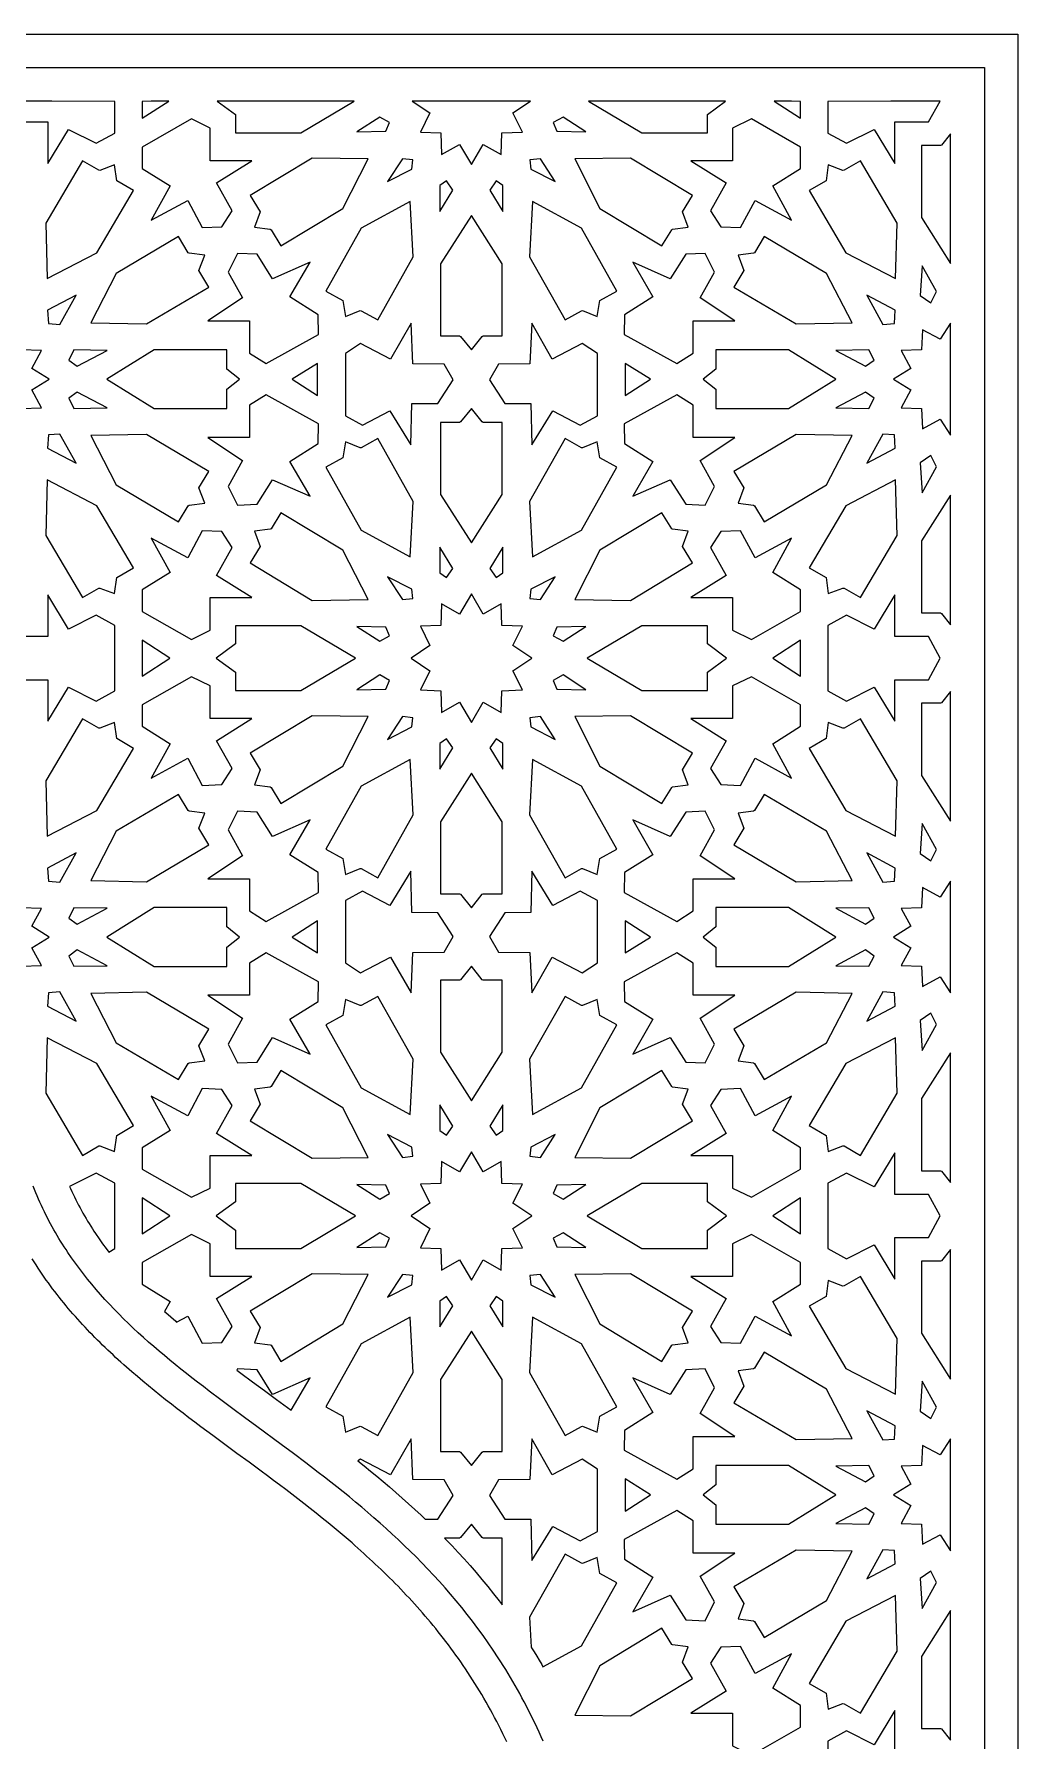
# Model space of a CAD drawing. Extents: x -1513 to 1512, y -590 to 595.
# Drawn here: x -1034 to -593, y -169 to 595 of the extents above; entities that cross this region are included whole.
import ezdxf

# ---------------------------------------------------------------- set-up
doc = ezdxf.new("R2010")
doc.units = 0
doc.layers.add('LAYER_1', color=18, linetype='CONTINUOUS')
doc.layers.add('LAYER_3', color=150, linetype='CONTINUOUS')

msp = doc.modelspace()

# ---------------------------------------------------------------- linework, layer by layer
at = {"layer": 'LAYER_1'}
for points in [[(-1512.89, -584.76), (-1512.89, 595.24), (-1058.7, 595.24), (-1052.89, 595.24), (-1047.08, 595.24), (-592.89, 595.24), (-592.89, -584.76)], [(-1039.69, 177.63), (-1030.56, 177.94), (-1034.85, 185.94), (-1027.11, 190.74), (-1034.85, 195.53), (-1030.56, 203.53), (-1039.69, 203.85)], [(-821.99, -169.88), (-822.87, -168.02), (-823.76, -166.18), (-824.66, -164.35), (-825.58, -162.54), (-826.5, -160.74), (-827.43, -158.96), (-828.37, -157.2), (-829.33, -155.45), (-830.29, -153.72), (-831.27, -152), (-832.25, -150.29), (-833.24, -148.61), (-834.25, -146.93), (-835.26, -145.27), (-836.28, -143.63), (-837.32, -142), (-838.36, -140.38), (-839.41, -138.77), (-840.47, -137.19), (-841.54, -135.61), (-842.61, -134.05), (-843.7, -132.5), (-844.79, -130.96), (-845.9, -129.44), (-847.01, -127.93), (-848.13, -126.43), (-849.25, -124.94), (-850.39, -123.47), (-851.53, -122.01), (-852.68, -120.56), (-853.84, -119.12), (-855, -117.7), (-856.17, -116.29), (-857.35, -114.88), (-858.54, -113.49), (-859.73, -112.11), (-860.93, -110.74), (-862.13, -109.38), (-863.35, -108.03), (-864.56, -106.7), (-865.79, -105.37), (-867.02, -104.05), (-868.26, -102.75), (-869.5, -101.45), (-870.75, -100.16), (-872, -98.88), (-873.26, -97.61), (-874.52, -96.35), (-875.79, -95.1), (-877.07, -93.86), (-878.34, -92.63), (-879.63, -91.4), (-880.92, -90.19), (-882.21, -88.98), (-883.51, -87.78), (-884.81, -86.59), (-886.11, -85.4), (-887.42, -84.22), (-888.74, -83.05), (-890.05, -81.89), (-891.37, -80.74), (-894.03, -78.45), (-896.69, -76.19), (-899.37, -73.95), (-902.05, -71.74), (-904.75, -69.55), (-907.46, -67.38), (-910.17, -65.23), (-912.89, -63.1), (-915.61, -60.99), (-918.34, -58.9), (-921.08, -56.82), (-923.81, -54.76), (-926.55, -52.7), (-929.29, -50.66), (-932.03, -48.64), (-937.5, -44.6), (-942.95, -40.6), (-948.39, -36.61), (-953.79, -32.62), (-956.48, -30.63), (-959.15, -28.64), (-961.82, -26.64), (-964.47, -24.64), (-967.11, -22.63), (-969.73, -20.61), (-972.34, -18.59), (-974.93, -16.56), (-977.5, -14.51), (-980.05, -12.46), (-982.59, -10.39), (-985.1, -8.3), (-987.59, -6.2), (-990.06, -4.08), (-991.28, -3.02), (-992.5, -1.95), (-993.71, -0.87), (-994.92, 0.21), (-996.12, 1.29), (-997.31, 2.38), (-998.49, 3.48), (-999.67, 4.58), (-1000.84, 5.69), (-1002.01, 6.8), (-1003.17, 7.92), (-1004.32, 9.05), (-1005.46, 10.18), (-1006.59, 11.32), (-1007.72, 12.47), (-1008.84, 13.62), (-1009.95, 14.78), (-1011.05, 15.95), (-1012.15, 17.13), (-1013.23, 18.31), (-1014.31, 19.5), (-1015.38, 20.7), (-1016.44, 21.9), (-1017.49, 23.12), (-1018.53, 24.34), (-1019.56, 25.57), (-1020.59, 26.81), (-1021.6, 28.06), (-1022.6, 29.32), (-1023.6, 30.59), (-1024.58, 31.86), (-1025.56, 33.15), (-1026.52, 34.45), (-1027.47, 35.75), (-1028.42, 37.07), (-1029.35, 38.39), (-1030.27, 39.73), (-1031.18, 41.07), (-1032.09, 42.43), (-1032.97, 43.8), (-1033.85, 45.17), (-1034.72, 46.56)]]:
    msp.add_lwpolyline(points, dxfattribs=at)
for points in [[(-1042.75, 555.93), (-1027.75, 555.93), (-1027.75, 537.27), (-1018.47, 552.58), (-1006.03, 546.37), (-997.62, 550.93), (-997.62, 565.08), (-1025.92, 565.24), (-1047.96, 565.24)], [(-985.37, 565.08), (-985.37, 557.53), (-973.52, 565.24), (-981.33, 565.24)], [(-943.65, 559.25), (-943.65, 551.07), (-914.31, 551.07), (-890.35, 565.24), (-951.8, 565.24)], [(-856.41, 559.95), (-860.71, 551.34), (-851.56, 551), (-851.24, 541.28), (-843.17, 545.85), (-837.86, 536.81), (-832.56, 545.85), (-824.49, 541.28), (-824.17, 551), (-815.01, 551.34), (-819.31, 559.95), (-811.37, 565.24), (-864.36, 565.24)], [(-761.42, 551.07), (-732.07, 551.07), (-732.07, 559.25), (-723.93, 565.24), (-785.37, 565.24)], [(-690.36, 557.53), (-690.36, 565.08), (-694.4, 565.24), (-702.21, 565.24)], [(-678.1, 565.08), (-678.1, 550.93), (-669.7, 546.37), (-657.26, 552.58), (-647.98, 537.27), (-647.98, 555.93), (-632.97, 555.93), (-627.76, 565.24), (-649.8, 565.24)], [(-985.36, 544.66), (-985.36, 535.08), (-972.93, 527.26), (-981.43, 511.88), (-965.01, 520.7), (-958.49, 508.55), (-949.76, 508.94), (-945.12, 516.12), (-952.05, 528.6), (-936.24, 538.5), (-954.88, 538.5), (-954.88, 553.13), (-963.36, 557.25)], [(-889.15, 551.46), (-876.15, 551.76), (-874.54, 555.58), (-878.95, 558.06)], [(-801.19, 555.58), (-799.57, 551.76), (-786.58, 551.46), (-796.78, 558.06)], [(-720.85, 553.13), (-720.85, 538.5), (-739.48, 538.5), (-723.68, 528.6), (-730.61, 516.12), (-725.97, 508.94), (-717.23, 508.55), (-710.72, 520.7), (-694.3, 511.88), (-702.79, 527.26), (-690.37, 535.08), (-690.37, 544.66), (-712.37, 557.25)], [(-627.19, 545.55), (-627.63, 545.33), (-636.1, 545.33), (-636.1, 513.06), (-623.15, 492.53), (-623.15, 550.62)], [(-1028.68, 510.62), (-1027.94, 485.8), (-1005.74, 497.3), (-989.3, 525.15), (-996.84, 529.53), (-997.86, 536.72), (-1004.43, 534.18), (-1004.91, 534.22), (-1012.23, 538.47)], [(-937.05, 522.97), (-932.52, 515.56), (-935.06, 508.76), (-928.07, 507.9), (-927.67, 507.63), (-923.27, 500.45), (-895.44, 517.19), (-884.19, 539.37), (-909.23, 539.71)], [(-875.48, 529.16), (-864.52, 534.77), (-864.1, 538.88), (-868.8, 539.36)], [(-811.63, 538.88), (-811.21, 534.77), (-800.24, 529.16), (-806.93, 539.36)], [(-791.54, 539.37), (-780.29, 517.19), (-752.46, 500.45), (-748.06, 507.63), (-747.65, 507.9), (-740.66, 508.76), (-743.21, 515.56), (-738.68, 522.97), (-766.5, 539.71)], [(-670.82, 534.22), (-671.3, 534.18), (-677.87, 536.72), (-678.89, 529.53), (-686.43, 525.15), (-669.98, 497.3), (-647.78, 485.8), (-647.05, 510.62), (-663.5, 538.47)], [(-851.97, 527.4), (-851.94, 515.85), (-846.14, 525.38), (-848.94, 529.46)], [(-829.58, 525.38), (-823.78, 515.85), (-823.75, 527.4), (-826.78, 529.46)], [(-887.2, 508.24), (-903.05, 480.06), (-895.42, 475.84), (-894.25, 468.67), (-887.73, 471.35), (-887.25, 471.32), (-879.85, 467.22), (-863.99, 495.41), (-865.25, 520.21)], [(-811.74, 495.41), (-795.88, 467.22), (-788.48, 471.32), (-788, 471.35), (-781.48, 468.67), (-780.31, 475.84), (-772.68, 480.06), (-788.53, 508.24), (-810.48, 520.21)], [(-851.64, 492.27), (-851.64, 460), (-843.16, 460), (-842.73, 459.79), (-837.86, 453.76), (-833, 459.79), (-832.57, 460), (-824.09, 460), (-824.09, 492.27), (-837.86, 514.01)], [(-997.09, 488), (-1008.5, 465.9), (-983.46, 465.38), (-955.52, 481.92), (-960, 489.37), (-957.41, 496.15), (-964.39, 497.06), (-964.8, 497.33), (-969.14, 504.55)], [(-946.87, 488.64), (-940.43, 477.06), (-956.03, 466.74), (-937.32, 466.74), (-937.32, 452.34), (-929.92, 447.66), (-906.36, 460.65), (-906.52, 469.47), (-919.19, 477.52), (-910.18, 493.11), (-926.95, 485.66), (-933.93, 496.65), (-942.69, 497.03)], [(-741.79, 496.65), (-748.78, 485.66), (-765.55, 493.11), (-756.54, 477.52), (-769.21, 469.47), (-769.37, 460.65), (-745.8, 447.66), (-738.41, 452.34), (-738.41, 466.74), (-719.7, 466.74), (-735.3, 477.06), (-728.85, 488.64), (-733.04, 497.03)], [(-710.93, 497.33), (-711.34, 497.06), (-718.32, 496.15), (-715.72, 489.37), (-720.2, 481.92), (-692.27, 465.38), (-667.23, 465.9), (-678.64, 488), (-706.58, 504.55)], [(-636.68, 478.08), (-631.94, 474.82), (-629.36, 479.9), (-635.74, 491.49)], [(-1027.89, 471.55), (-1027.47, 465.6), (-1022.26, 465.22), (-1015.08, 478.33)], [(-653.47, 465.22), (-648.26, 465.6), (-647.84, 471.55), (-660.65, 478.33)], [(-1057.75, 458.55), (-1065.82, 462.81), (-1066.13, 453.75), (-1075.26, 453.44), (-1070.97, 445.44), (-1078.72, 440.64), (-1070.97, 435.85), (-1075.26, 427.85), (-1066.13, 427.53), (-1065.82, 418.48), (-1057.75, 422.73), (-1052.91, 415.04), (-1048.07, 422.73), (-1040, 418.48), (-1039.69, 427.53), (-1030.56, 427.85), (-1034.85, 435.85), (-1027.11, 440.64), (-1034.85, 445.44), (-1030.56, 453.44), (-1039.69, 453.75), (-1040, 462.81), (-1048.07, 458.55), (-1052.91, 466.24)], [(-874.08, 449.67), (-887.53, 456.63), (-894.35, 452.2), (-894.35, 424.28), (-886.62, 420.06), (-874.35, 426.45), (-865.02, 411.2), (-864.55, 429.7), (-852.83, 429.78), (-846.06, 440.37), (-850.03, 447.37), (-864.11, 447.51), (-864.9, 465.71)], [(-811.61, 447.51), (-825.69, 447.37), (-829.67, 440.37), (-822.9, 429.78), (-811.18, 429.7), (-810.71, 411.2), (-801.38, 426.45), (-789.1, 420.06), (-781.38, 424.28), (-781.38, 452.2), (-788.2, 456.63), (-801.64, 449.67), (-810.83, 465.71)], [(-627.66, 458.55), (-635.72, 462.81), (-636.04, 453.75), (-645.16, 453.44), (-640.87, 445.44), (-648.62, 440.64), (-640.87, 435.85), (-645.16, 427.85), (-636.04, 427.53), (-635.72, 418.48), (-627.66, 422.73), (-623.15, 415.57), (-623.15, 465.72)], [(-1018.36, 449.15), (-1014.53, 446.44), (-1001.17, 453.5), (-1016.05, 453.75)], [(-1001.29, 440.64), (-980.07, 427.47), (-947.52, 427.47), (-947.52, 436.14), (-941.79, 440.64), (-947.52, 445.14), (-947.52, 453.82), (-980.07, 453.82)], [(-728.21, 445.14), (-733.94, 440.64), (-728.21, 436.14), (-728.21, 427.47), (-695.66, 427.47), (-674.44, 440.64), (-695.66, 453.82), (-728.21, 453.82)], [(-674.55, 453.5), (-661.2, 446.44), (-657.37, 449.15), (-659.68, 453.75)], [(-918.23, 440.64), (-906.77, 433.37), (-906.77, 447.75)], [(-768.96, 433.37), (-757.5, 440.64), (-768.96, 447.75)], [(-1018.36, 432.13), (-1016.05, 427.54), (-1001.17, 427.78), (-1014.53, 434.84)], [(-937.32, 428.94), (-937.32, 414.54), (-956.03, 414.54), (-940.43, 404.23), (-946.87, 392.64), (-942.69, 384.25), (-933.93, 384.64), (-926.95, 395.63), (-910.18, 388.17), (-919.19, 403.77), (-906.52, 411.81), (-906.36, 420.63), (-929.92, 433.63)], [(-769.37, 420.63), (-769.21, 411.81), (-756.54, 403.77), (-765.55, 388.17), (-748.78, 395.63), (-741.79, 384.64), (-733.04, 384.25), (-728.85, 392.64), (-735.3, 404.23), (-719.7, 414.54), (-738.41, 414.54), (-738.41, 428.94), (-745.8, 433.63)], [(-674.55, 427.78), (-659.68, 427.54), (-657.37, 432.13), (-661.2, 434.84)], [(-842.73, 421.49), (-843.16, 421.28), (-851.64, 421.28), (-851.64, 389.01), (-837.86, 367.27), (-824.09, 389.01), (-824.09, 421.28), (-832.57, 421.28), (-833, 421.49), (-837.86, 427.52)], [(-1027.47, 415.68), (-1027.89, 409.73), (-1015.08, 402.96), (-1022.26, 416.07)], [(-1008.5, 415.39), (-997.09, 393.29), (-969.14, 376.74), (-964.8, 383.96), (-964.39, 384.22), (-957.41, 385.14), (-960, 391.92), (-955.52, 399.36), (-983.46, 415.91)], [(-887.25, 409.97), (-887.73, 409.94), (-894.25, 412.61), (-895.42, 405.45), (-903.05, 401.22), (-887.2, 373.04), (-865.25, 361.08), (-863.99, 385.88), (-879.85, 414.06)], [(-811.74, 385.88), (-810.48, 361.08), (-788.53, 373.04), (-772.68, 401.22), (-780.31, 405.45), (-781.48, 412.61), (-788, 409.94), (-788.48, 409.97), (-795.88, 414.06)], [(-720.2, 399.36), (-715.72, 391.92), (-718.32, 385.14), (-711.34, 384.22), (-710.93, 383.96), (-706.58, 376.74), (-678.64, 393.29), (-667.23, 415.39), (-692.27, 415.91)], [(-660.65, 402.96), (-647.84, 409.73), (-648.26, 415.68), (-653.47, 416.07)], [(-636.68, 403.21), (-635.74, 389.8), (-629.36, 401.38), (-631.94, 406.46)], [(-1028.68, 370.67), (-1012.23, 342.82), (-1004.91, 347.07), (-1004.43, 347.1), (-997.86, 344.57), (-996.84, 351.76), (-989.3, 356.14), (-1005.74, 383.98), (-1027.94, 395.49)], [(-669.98, 383.98), (-686.43, 356.14), (-678.89, 351.76), (-677.87, 344.57), (-671.3, 347.1), (-670.82, 347.07), (-663.5, 342.82), (-647.05, 370.67), (-647.78, 395.49)], [(-636.1, 368.22), (-636.1, 335.95), (-627.63, 335.95), (-627.19, 335.74), (-623.15, 330.67), (-623.15, 388.75)], [(-927.67, 373.65), (-928.07, 373.39), (-935.06, 372.52), (-932.52, 365.72), (-937.05, 358.31), (-909.23, 341.57), (-884.19, 341.92), (-895.44, 364.09), (-923.27, 380.84)], [(-780.29, 364.09), (-791.54, 341.92), (-766.5, 341.57), (-738.68, 358.31), (-743.21, 365.72), (-740.66, 372.52), (-747.65, 373.39), (-748.06, 373.65), (-752.46, 380.84)], [(-965.01, 360.58), (-981.43, 369.41), (-972.93, 354.03), (-985.36, 346.21), (-985.36, 336.63), (-963.36, 324.04), (-954.88, 328.15), (-954.88, 342.79), (-936.24, 342.79), (-952.05, 352.69), (-945.12, 365.17), (-949.76, 372.35), (-958.49, 372.74)], [(-725.97, 372.35), (-730.61, 365.17), (-723.68, 352.69), (-739.48, 342.79), (-720.85, 342.79), (-720.85, 328.15), (-712.37, 324.04), (-690.37, 336.63), (-690.37, 346.21), (-702.79, 354.03), (-694.3, 369.41), (-710.72, 360.58), (-717.23, 372.74)], [(-851.97, 353.89), (-848.94, 351.82), (-846.14, 355.9), (-851.94, 365.44)], [(-829.58, 355.9), (-826.78, 351.82), (-823.75, 353.89), (-823.78, 365.44)], [(-868.8, 341.92), (-864.1, 342.41), (-864.52, 346.51), (-875.48, 352.12)], [(-811.21, 346.51), (-811.63, 342.41), (-806.93, 341.92), (-800.24, 352.12)], [(-843.17, 335.43), (-851.24, 340.01), (-851.56, 330.28), (-860.71, 329.95), (-856.41, 321.33), (-864.89, 315.69), (-856.41, 310.05), (-860.71, 301.43), (-851.56, 301.1), (-851.24, 291.37), (-843.17, 295.94), (-837.86, 286.9), (-832.56, 295.94), (-824.49, 291.37), (-824.17, 301.1), (-815.01, 301.43), (-819.31, 310.05), (-810.83, 315.69), (-819.31, 321.33), (-815.01, 329.95), (-824.17, 330.28), (-824.49, 340.01), (-832.56, 335.43), (-837.86, 344.48)], [(-1027.75, 325.35), (-1042.75, 325.35), (-1048.03, 315.69), (-1042.75, 306.03), (-1027.75, 306.03), (-1027.75, 287.37), (-1018.47, 302.68), (-1006.03, 296.46), (-997.62, 301.02), (-997.62, 315.69), (-997.62, 330.36), (-1006.03, 334.92), (-1018.47, 328.7), (-1027.75, 344.01)], [(-657.26, 328.7), (-669.7, 334.92), (-678.1, 330.36), (-678.1, 315.69), (-678.1, 301.02), (-669.7, 296.46), (-657.26, 302.68), (-647.98, 287.37), (-647.98, 306.03), (-632.97, 306.03), (-627.7, 315.69), (-632.97, 325.35), (-647.98, 325.35), (-647.98, 344.01)], [(-943.65, 322.03), (-952.21, 315.69), (-943.65, 309.35), (-943.65, 301.17), (-914.31, 301.17), (-889.8, 315.69), (-914.31, 330.21), (-943.65, 330.21)], [(-878.95, 323.23), (-874.54, 325.7), (-876.15, 329.53), (-889.15, 329.83)], [(-799.57, 329.53), (-801.19, 325.7), (-796.78, 323.23), (-786.58, 329.83)], [(-785.93, 315.69), (-761.42, 301.17), (-732.07, 301.17), (-732.07, 309.35), (-723.52, 315.69), (-732.07, 322.03), (-732.07, 330.21), (-761.42, 330.21)], [(-985.37, 315.69), (-985.37, 307.62), (-973.03, 315.69), (-985.37, 323.76)], [(-702.7, 315.69), (-690.36, 307.62), (-690.36, 315.69), (-690.36, 323.76)], [(-985.36, 294.75), (-985.36, 285.17), (-972.93, 277.35), (-981.43, 261.97), (-965.01, 270.8), (-958.49, 258.64), (-949.76, 259.03), (-945.12, 266.21), (-952.05, 278.69), (-936.24, 288.59), (-954.88, 288.59), (-954.88, 303.23), (-963.36, 307.34)], [(-889.15, 301.55), (-876.15, 301.85), (-874.54, 305.68), (-878.95, 308.15)], [(-801.19, 305.68), (-799.57, 301.85), (-786.58, 301.55), (-796.78, 308.15)], [(-720.85, 303.23), (-720.85, 288.59), (-739.48, 288.59), (-723.68, 278.69), (-730.61, 266.21), (-725.97, 259.03), (-717.23, 258.64), (-710.72, 270.8), (-694.3, 261.97), (-702.79, 277.35), (-690.37, 285.17), (-690.37, 294.75), (-712.37, 307.34)], [(-627.19, 295.64), (-627.63, 295.43), (-636.1, 295.43), (-636.1, 263.16), (-623.15, 242.62), (-623.15, 300.71)], [(-1028.68, 260.71), (-1027.94, 235.89), (-1005.74, 247.4), (-989.3, 275.24), (-996.84, 279.62), (-997.86, 286.81), (-1004.43, 284.27), (-1004.91, 284.31), (-1012.23, 288.56)], [(-937.05, 273.07), (-932.52, 265.66), (-935.06, 258.86), (-928.07, 257.99), (-927.67, 257.73), (-923.27, 250.54), (-895.44, 267.29), (-884.19, 289.46), (-909.23, 289.81)], [(-875.48, 279.26), (-864.52, 284.87), (-864.1, 288.97), (-868.8, 289.46)], [(-811.63, 288.97), (-811.21, 284.87), (-800.24, 279.26), (-806.93, 289.46)], [(-791.54, 289.46), (-780.29, 267.29), (-752.46, 250.54), (-748.06, 257.73), (-747.65, 257.99), (-740.66, 258.86), (-743.21, 265.66), (-738.68, 273.07), (-766.5, 289.81)], [(-670.82, 284.31), (-671.3, 284.27), (-677.87, 286.81), (-678.89, 279.62), (-686.43, 275.24), (-669.98, 247.4), (-647.78, 235.89), (-647.05, 260.71), (-663.5, 288.56)], [(-851.97, 277.49), (-851.94, 265.94), (-846.14, 275.48), (-848.94, 279.56)], [(-829.58, 275.48), (-823.78, 265.94), (-823.75, 277.49), (-826.78, 279.56)], [(-887.2, 258.34), (-903.05, 230.16), (-895.42, 225.93), (-894.25, 218.77), (-887.73, 221.44), (-887.25, 221.41), (-879.85, 217.31), (-863.99, 245.5), (-865.25, 270.3)], [(-811.74, 245.5), (-795.88, 217.31), (-788.48, 221.41), (-788, 221.44), (-781.48, 218.77), (-780.31, 225.93), (-772.68, 230.16), (-788.53, 258.34), (-810.48, 270.3)], [(-851.64, 242.37), (-851.64, 210.1), (-843.16, 210.1), (-842.73, 209.89), (-837.86, 203.86), (-833, 209.89), (-832.57, 210.1), (-824.09, 210.1), (-824.09, 242.37), (-837.86, 264.11)], [(-997.09, 238.09), (-1008.5, 215.99), (-983.46, 215.47), (-955.52, 232.02), (-960, 239.46), (-957.41, 246.24), (-964.39, 247.16), (-964.8, 247.42), (-969.14, 254.64)], [(-710.93, 247.42), (-711.34, 247.16), (-718.32, 246.24), (-715.72, 239.46), (-720.2, 232.02), (-692.27, 215.47), (-667.23, 215.99), (-678.64, 238.09), (-706.58, 254.64)], [(-946.87, 238.74), (-940.43, 227.15), (-956.03, 216.84), (-937.32, 216.84), (-937.32, 202.43), (-929.92, 197.75), (-906.36, 210.74), (-906.52, 219.57), (-919.19, 227.61), (-910.18, 243.2), (-926.95, 235.75), (-933.93, 246.74), (-942.69, 247.13)], [(-741.79, 246.74), (-748.78, 235.75), (-765.55, 243.2), (-756.54, 227.61), (-769.21, 219.57), (-769.37, 210.74), (-745.8, 197.75), (-738.41, 202.43), (-738.41, 216.84), (-719.7, 216.84), (-735.3, 227.15), (-728.85, 238.74), (-733.04, 247.13)], [(-636.68, 228.17), (-631.94, 224.92), (-629.36, 229.99), (-635.74, 241.58)], [(-1027.89, 221.65), (-1027.47, 215.69), (-1022.26, 215.31), (-1015.08, 228.42)], [(-653.47, 215.31), (-648.26, 215.69), (-647.84, 221.65), (-660.65, 228.42)], [(-874.35, 204.93), (-886.62, 211.32), (-894.35, 207.1), (-894.35, 179.18), (-887.53, 174.75), (-874.08, 181.71), (-864.9, 165.67), (-864.11, 183.87), (-850.03, 184.01), (-846.06, 191.01), (-852.83, 201.6), (-864.55, 201.68), (-865.02, 220.18)], [(-811.18, 201.68), (-822.9, 201.6), (-829.67, 191.01), (-825.69, 184.01), (-811.61, 183.87), (-810.83, 165.67), (-801.64, 181.71), (-788.2, 174.75), (-781.38, 179.18), (-781.38, 207.1), (-789.1, 211.32), (-801.38, 204.93), (-810.71, 220.18)], [(-627.66, 208.65), (-635.72, 212.9), (-636.04, 203.85), (-645.16, 203.53), (-640.87, 195.53), (-648.62, 190.74), (-640.87, 185.94), (-645.16, 177.94), (-636.04, 177.63), (-635.72, 168.57), (-627.66, 172.83), (-623.15, 165.66), (-623.15, 215.81)], [(-1018.36, 199.25), (-1014.53, 196.54), (-1001.17, 203.6), (-1016.05, 203.84)], [(-1001.29, 190.74), (-980.07, 177.56), (-947.52, 177.56), (-947.52, 186.24), (-941.79, 190.74), (-947.52, 195.24), (-947.52, 203.91), (-980.07, 203.91)], [(-728.21, 195.24), (-733.94, 190.74), (-728.21, 186.24), (-728.21, 177.56), (-695.66, 177.56), (-674.44, 190.74), (-695.66, 203.91), (-728.21, 203.91)], [(-674.55, 203.6), (-661.2, 196.54), (-657.37, 199.25), (-659.68, 203.84)], [(-918.23, 190.74), (-906.77, 183.63), (-906.77, 198.01)], [(-768.96, 183.63), (-757.5, 190.74), (-768.96, 198.01)], [(-1018.36, 182.23), (-1016.05, 177.63), (-1001.17, 177.88), (-1014.53, 184.94)], [(-937.32, 179.04), (-937.32, 164.64), (-956.03, 164.64), (-940.43, 154.32), (-946.87, 142.74), (-942.69, 134.34), (-933.93, 134.73), (-926.95, 145.72), (-910.18, 138.27), (-919.19, 153.86), (-906.52, 161.91), (-906.36, 170.73), (-929.92, 183.72)], [(-769.37, 170.73), (-769.21, 161.91), (-756.54, 153.86), (-765.55, 138.27), (-748.78, 145.72), (-741.79, 134.73), (-733.04, 134.34), (-728.85, 142.74), (-735.3, 154.32), (-719.7, 164.64), (-738.41, 164.64), (-738.41, 179.04), (-745.8, 183.72)], [(-674.55, 177.88), (-659.68, 177.63), (-657.37, 182.23), (-661.2, 184.94)], [(-842.73, 171.59), (-843.16, 171.38), (-851.64, 171.38), (-851.64, 139.11), (-837.86, 117.37), (-824.09, 139.11), (-824.09, 171.38), (-832.57, 171.38), (-833, 171.59), (-837.86, 177.62)], [(-1027.47, 165.78), (-1027.89, 159.83), (-1015.08, 153.05), (-1022.26, 166.16)], [(-1008.5, 165.48), (-997.09, 143.38), (-969.14, 126.83), (-964.8, 134.05), (-964.39, 134.32), (-957.41, 135.23), (-960, 142.01), (-955.52, 149.45), (-983.46, 166)], [(-887.25, 160.06), (-887.73, 160.03), (-894.25, 162.71), (-895.42, 155.54), (-903.05, 151.32), (-887.2, 123.14), (-865.25, 111.17), (-863.99, 135.97), (-879.85, 164.16)], [(-811.74, 135.97), (-810.48, 111.17), (-788.53, 123.14), (-772.68, 151.32), (-780.31, 155.54), (-781.48, 162.71), (-788, 160.03), (-788.48, 160.06), (-795.88, 164.16)], [(-720.2, 149.45), (-715.72, 142.01), (-718.32, 135.23), (-711.34, 134.32), (-710.93, 134.05), (-706.58, 126.83), (-678.64, 143.38), (-667.23, 165.48), (-692.27, 166)], [(-660.65, 153.05), (-647.84, 159.83), (-648.26, 165.78), (-653.47, 166.16)], [(-636.68, 153.3), (-635.74, 139.89), (-629.36, 151.48), (-631.94, 156.55)], [(-1028.68, 120.76), (-1012.23, 92.91), (-1004.91, 97.16), (-1004.43, 97.2), (-997.86, 94.66), (-996.84, 101.85), (-989.3, 106.23), (-1005.74, 134.08), (-1027.94, 145.58)], [(-669.98, 134.08), (-686.43, 106.23), (-678.89, 101.85), (-677.87, 94.66), (-671.3, 97.2), (-670.82, 97.16), (-663.5, 92.91), (-647.05, 120.76), (-647.78, 145.58)], [(-636.1, 118.32), (-636.1, 86.04), (-627.63, 86.04), (-627.19, 85.83), (-623.15, 80.76), (-623.15, 138.85)], [(-927.67, 123.75), (-928.07, 123.48), (-935.06, 122.62), (-932.52, 115.82), (-937.05, 108.41), (-909.23, 91.66), (-884.19, 92.01), (-895.44, 114.19), (-923.27, 130.93)], [(-780.29, 114.19), (-791.54, 92.01), (-766.5, 91.66), (-738.68, 108.41), (-743.21, 115.82), (-740.66, 122.62), (-747.65, 123.48), (-748.06, 123.75), (-752.46, 130.93)], [(-965.01, 110.68), (-981.43, 119.5), (-972.93, 104.12), (-985.36, 96.3), (-985.36, 86.72), (-963.36, 74.13), (-954.88, 78.25), (-954.88, 92.88), (-936.24, 92.88), (-952.05, 102.78), (-945.12, 115.26), (-949.76, 122.44), (-958.49, 122.83)], [(-725.97, 122.44), (-730.61, 115.26), (-723.68, 102.78), (-739.48, 92.88), (-720.85, 92.88), (-720.85, 78.25), (-712.37, 74.13), (-690.37, 86.72), (-690.37, 96.3), (-702.79, 104.12), (-694.3, 119.5), (-710.72, 110.68), (-717.23, 122.83)], [(-851.97, 103.98), (-848.94, 101.91), (-846.14, 105.99), (-851.94, 115.53)], [(-829.58, 105.99), (-826.78, 101.91), (-823.75, 103.98), (-823.78, 115.53)], [(-868.8, 92.02), (-864.1, 92.5), (-864.52, 96.61), (-875.48, 102.22)], [(-811.21, 96.61), (-811.63, 92.5), (-806.93, 92.02), (-800.24, 102.22)], [(-843.17, 85.53), (-851.24, 90.1), (-851.56, 80.38), (-860.71, 80.04), (-856.41, 71.43), (-864.89, 65.78), (-856.41, 60.14), (-860.71, 51.53), (-851.56, 51.19), (-851.24, 41.46), (-843.17, 46.04), (-837.86, 36.99), (-832.56, 46.04), (-824.49, 41.46), (-824.17, 51.19), (-815.01, 51.53), (-819.31, 60.14), (-810.83, 65.78), (-819.31, 71.43), (-815.01, 80.04), (-824.17, 80.38), (-824.49, 90.1), (-832.56, 85.53), (-837.86, 94.57)], [(-657.26, 78.8), (-669.7, 85.01), (-678.1, 80.45), (-678.1, 65.78), (-678.1, 51.12), (-669.7, 46.56), (-657.26, 52.77), (-647.98, 37.46), (-647.98, 56.12), (-632.97, 56.12), (-627.7, 65.78), (-632.97, 75.44), (-647.98, 75.44), (-647.98, 94.11)], [(-1018.01, 79.03), (-1017.58, 78.06), (-1016.99, 76.79), (-1016.4, 75.53), (-1015.8, 74.28), (-1015.19, 73.05), (-1014.56, 71.82), (-1013.93, 70.6), (-1013.28, 69.39), (-1012.63, 68.19), (-1011.96, 67), (-1011.29, 65.82), (-1010.6, 64.65), (-1009.9, 63.49), (-1009.2, 62.33), (-1008.48, 61.18), (-1007.75, 60.04), (-1007.02, 58.91), (-1006.31, 57.84), (-1004.74, 55.55), (-1003.17, 53.35), (-1001.56, 51.16), (-1000.38, 49.62), (-997.62, 51.12), (-997.62, 65.78), (-997.62, 80.45), (-1006.03, 85.01)], [(-943.65, 72.13), (-952.21, 65.78), (-943.65, 59.44), (-943.65, 51.26), (-914.31, 51.26), (-889.8, 65.78), (-914.31, 80.31), (-943.65, 80.31)], [(-878.95, 73.32), (-874.54, 75.8), (-876.15, 79.62), (-889.15, 79.92)], [(-799.57, 79.62), (-801.19, 75.8), (-796.78, 73.32), (-786.58, 79.92)], [(-785.93, 65.78), (-761.42, 51.26), (-732.07, 51.26), (-732.07, 59.44), (-723.52, 65.78), (-732.07, 72.13), (-732.07, 80.31), (-761.42, 80.31)], [(-985.37, 65.78), (-985.37, 57.71), (-973.03, 65.78), (-985.37, 73.85)], [(-702.7, 65.78), (-690.36, 57.71), (-690.36, 65.78), (-690.36, 73.85)], [(-985.36, 44.85), (-985.36, 35.27), (-972.93, 27.45), (-975.39, 23), (-974.84, 22.5), (-972.64, 20.54), (-970.41, 18.59), (-969.98, 18.22), (-965.01, 20.89), (-958.49, 8.73), (-949.76, 9.13), (-945.12, 16.3), (-952.05, 28.79), (-936.24, 38.68), (-954.88, 38.68), (-954.88, 53.32), (-963.36, 57.44)], [(-889.15, 51.64), (-876.15, 51.95), (-874.54, 55.77), (-878.95, 58.25)], [(-801.19, 55.77), (-799.57, 51.95), (-786.58, 51.64), (-796.78, 58.25)], [(-720.85, 53.32), (-720.85, 38.68), (-739.48, 38.68), (-723.68, 28.79), (-730.61, 16.3), (-725.97, 9.13), (-717.23, 8.73), (-710.72, 20.89), (-694.3, 12.06), (-702.79, 27.45), (-690.37, 35.27), (-690.37, 44.85), (-712.37, 57.44)], [(-627.19, 45.73), (-627.63, 45.52), (-636.1, 45.52), (-636.1, 13.25), (-623.15, -7.28), (-623.15, 50.8)], [(-937.05, 23.16), (-932.52, 15.75), (-935.06, 8.95), (-928.07, 8.08), (-927.67, 7.82), (-923.27, 0.63), (-895.44, 17.38), (-884.19, 39.56), (-909.23, 39.9)], [(-875.48, 29.35), (-864.52, 34.96), (-864.1, 39.07), (-868.8, 39.55)], [(-811.63, 39.07), (-811.21, 34.96), (-800.24, 29.35), (-806.93, 39.55)], [(-791.54, 39.56), (-780.29, 17.38), (-752.46, 0.63), (-748.06, 7.82), (-747.65, 8.08), (-740.66, 8.95), (-743.21, 15.75), (-738.68, 23.16), (-766.5, 39.9)], [(-670.82, 34.41), (-671.3, 34.37), (-677.87, 36.91), (-678.89, 29.72), (-686.43, 25.34), (-669.98, -2.51), (-647.78, -14.01), (-647.05, 10.81), (-663.5, 38.66)], [(-851.97, 27.59), (-851.94, 16.04), (-846.14, 25.57), (-848.94, 29.65)], [(-829.58, 25.57), (-823.78, 16.04), (-823.75, 27.59), (-826.78, 29.65)], [(-887.2, 8.43), (-903.05, -19.75), (-895.42, -23.97), (-894.25, -31.14), (-887.73, -28.46), (-887.25, -28.49), (-879.85, -32.59), (-863.99, -4.4), (-865.25, 20.4)], [(-811.74, -4.4), (-795.88, -32.59), (-788.48, -28.49), (-788, -28.46), (-781.48, -31.14), (-780.31, -23.97), (-772.68, -19.75), (-788.53, 8.43), (-810.48, 20.4)], [(-851.64, -7.54), (-851.64, -39.81), (-843.16, -39.81), (-842.73, -40.02), (-837.86, -46.05), (-833, -40.02), (-832.57, -39.81), (-824.09, -39.81), (-824.09, -7.54), (-837.86, 14.2)], [(-710.93, -2.48), (-711.34, -2.75), (-718.32, -3.66), (-715.72, -10.44), (-720.2, -17.89), (-692.27, -34.43), (-667.23, -33.91), (-678.64, -11.82), (-706.58, 4.74)], [(-942.94, -3.29), (-941.19, -4.61), (-935.94, -8.51), (-930.61, -12.44), (-925.19, -16.42), (-918.6, -21.27), (-910.18, -6.7), (-926.95, -14.15), (-933.93, -3.17), (-942.69, -2.78)], [(-741.79, -3.17), (-748.78, -14.15), (-765.55, -6.7), (-756.54, -22.29), (-769.21, -30.34), (-769.37, -39.16), (-745.8, -52.15), (-738.41, -47.47), (-738.41, -33.07), (-719.7, -33.07), (-735.3, -22.76), (-728.85, -11.17), (-733.04, -2.78)], [(-636.68, -21.73), (-631.94, -24.99), (-629.36, -19.91), (-635.74, -8.32)], [(-653.47, -34.6), (-648.26, -34.21), (-647.84, -28.26), (-660.65, -21.48)], [(-874.08, -50.14), (-887.53, -43.18), (-888.72, -43.95), (-885.91, -46.2), (-883.06, -48.51), (-880.21, -50.86), (-877.36, -53.24), (-874.52, -55.66), (-871.67, -58.11), (-868.84, -60.6), (-866.01, -63.13), (-863.19, -65.71), (-860.38, -68.32), (-858.53, -70.07), (-852.83, -70.03), (-846.06, -59.44), (-850.03, -52.44), (-864.11, -52.3), (-864.9, -34.1)], [(-811.61, -52.3), (-825.69, -52.44), (-829.67, -59.44), (-822.9, -70.03), (-811.18, -70.11), (-810.71, -88.61), (-801.38, -73.37), (-789.1, -79.75), (-781.38, -75.53), (-781.38, -47.61), (-788.2, -43.18), (-801.64, -50.14), (-810.83, -34.1)], [(-627.66, -41.26), (-635.72, -37), (-636.04, -46.06), (-645.16, -46.37), (-640.87, -54.37), (-648.62, -59.17), (-640.87, -63.97), (-645.16, -71.96), (-636.04, -72.28), (-635.72, -81.34), (-627.66, -77.08), (-623.15, -84.24), (-623.15, -34.09)], [(-768.96, -66.44), (-757.5, -59.17), (-768.96, -52.07)], [(-728.21, -54.67), (-733.94, -59.17), (-728.21, -63.67), (-728.21, -72.34), (-695.66, -72.34), (-674.44, -59.17), (-695.66, -46), (-728.21, -46)], [(-674.55, -46.31), (-661.2, -53.37), (-657.37, -50.66), (-659.68, -46.06)], [(-769.37, -79.18), (-769.21, -88), (-756.54, -96.04), (-765.55, -111.64), (-748.78, -104.18), (-741.79, -115.17), (-733.04, -115.56), (-728.85, -107.17), (-735.3, -95.58), (-719.7, -85.27), (-738.41, -85.27), (-738.41, -70.87), (-745.8, -66.18)], [(-674.55, -72.03), (-659.68, -72.28), (-657.37, -67.68), (-661.2, -64.97)], [(-842.73, -78.32), (-843.16, -78.53), (-849.94, -78.53), (-849.26, -79.22), (-846.52, -82.07), (-843.8, -84.96), (-841.1, -87.91), (-838.42, -90.9), (-835.77, -93.96), (-833.14, -97.06), (-830.54, -100.23), (-827.96, -103.45), (-825.42, -106.73), (-824.09, -108.49), (-824.09, -78.53), (-832.57, -78.53), (-833, -78.32), (-837.86, -72.29)], [(-720.2, -100.45), (-715.72, -107.89), (-718.32, -114.68), (-711.34, -115.59), (-710.93, -115.86), (-706.58, -123.07), (-678.64, -106.52), (-667.23, -84.42), (-692.27, -83.9)], [(-660.65, -96.85), (-647.84, -90.08), (-648.26, -84.13), (-653.47, -83.74)], [(-811.74, -113.93), (-811.06, -127.39), (-810.87, -127.68), (-809.72, -129.53), (-808.58, -131.4), (-807.45, -133.28), (-806.33, -135.18), (-805.77, -136.17), (-788.53, -126.77), (-772.68, -98.59), (-780.31, -94.37), (-781.48, -87.2), (-788, -89.87), (-788.48, -89.85), (-795.88, -85.75)], [(-636.68, -96.6), (-635.74, -110.02), (-629.36, -98.43), (-631.94, -93.35)], [(-669.98, -115.83), (-686.43, -143.67), (-678.89, -148.06), (-677.87, -155.24), (-671.3, -152.71), (-670.82, -152.75), (-663.5, -157), (-647.05, -129.14), (-647.78, -104.32)], [(-636.1, -131.59), (-636.1, -163.86), (-627.63, -163.86), (-627.19, -164.07), (-623.15, -169.14), (-623.15, -111.06)], [(-780.29, -135.72), (-791.54, -157.89), (-766.5, -158.24), (-738.68, -141.5), (-743.21, -134.09), (-740.66, -127.29), (-747.65, -126.42), (-748.06, -126.16), (-752.46, -118.97)], [(-725.97, -127.46), (-730.61, -134.64), (-723.68, -147.12), (-739.48, -157.02), (-720.85, -157.02), (-720.85, -171.66), (-712.37, -175.78), (-690.37, -163.19), (-690.37, -153.61), (-702.79, -145.78), (-694.3, -130.4), (-710.72, -139.23), (-717.23, -127.07)], [(-657.26, -171.11), (-669.7, -164.9), (-678.1, -169.46), (-678.1, -184.12), (-678.1, -198.79), (-669.7, -203.35), (-657.26, -197.13), (-647.98, -212.45), (-647.98, -193.78), (-632.97, -193.78), (-627.7, -184.12), (-632.97, -174.46), (-647.98, -174.46), (-647.98, -155.8)]]:
    msp.add_lwpolyline(points, close=True, dxfattribs=at)
at = {"layer": 'LAYER_3'}
for points in [[(-1497.89, -569.76), (-1497.89, 580.24), (-1058.7, 580.24), (-1052.89, 580.24), (-1047.08, 580.24), (-607.89, 580.24), (-607.89, -569.76)], [(-805.68, -169.56), (-806.58, -167.53), (-807.48, -165.52), (-808.4, -163.53), (-809.34, -161.56), (-810.28, -159.6), (-811.24, -157.66), (-812.2, -155.74), (-813.18, -153.83), (-814.17, -151.94), (-815.18, -150.07), (-816.19, -148.21), (-817.21, -146.37), (-818.25, -144.55), (-819.29, -142.74), (-820.35, -140.94), (-821.41, -139.17), (-822.49, -137.4), (-823.58, -135.66), (-824.67, -133.92), (-825.8, -132.18), (-828.02, -128.82), (-830.3, -125.49), (-832.61, -122.21), (-834.95, -119), (-837.33, -115.84), (-839.74, -112.73), (-842.19, -109.68), (-844.66, -106.67), (-847.15, -103.72), (-849.68, -100.82), (-852.22, -97.97), (-854.8, -95.16), (-857.39, -92.41), (-860, -89.69), (-862.64, -87.02), (-865.29, -84.39), (-867.96, -81.8), (-870.65, -79.25), (-873.35, -76.74), (-876.06, -74.27), (-878.79, -71.83), (-881.52, -69.43), (-884.27, -67.05), (-887.03, -64.71), (-889.79, -62.41), (-892.56, -60.13), (-895.33, -57.87), (-898.11, -55.65), (-900.89, -53.44), (-903.67, -51.27), (-906.47, -49.1), (-912.02, -44.86), (-917.57, -40.69), (-923.11, -36.57), (-934.07, -28.51), (-939.5, -24.53), (-944.86, -20.57), (-950.17, -16.63), (-955.42, -12.68), (-957.99, -10.71), (-960.56, -8.74), (-963.11, -6.77), (-965.63, -4.79), (-968.13, -2.8), (-970.6, -0.81), (-973.05, 1.19), (-975.47, 3.2), (-977.87, 5.22), (-980.23, 7.25), (-982.57, 9.3), (-984.88, 11.35), (-987.15, 13.42), (-989.4, 15.51), (-991.61, 17.61), (-993.79, 19.73), (-995.93, 21.87), (-998.04, 24.03), (-1000.11, 26.21), (-1002.15, 28.41), (-1004.14, 30.64), (-1006.11, 32.89), (-1008.03, 35.16), (-1009.91, 37.47), (-1011.76, 39.8), (-1013.56, 42.16), (-1015.32, 44.55), (-1017.05, 46.97), (-1018.75, 49.46), (-1019.55, 50.67), (-1020.36, 51.92), (-1021.17, 53.18), (-1021.96, 54.45), (-1022.74, 55.73), (-1023.51, 57.01), (-1024.27, 58.31), (-1025.02, 59.62), (-1025.76, 60.94), (-1026.48, 62.27), (-1027.2, 63.6), (-1027.9, 64.95), (-1028.59, 66.32), (-1029.27, 67.69), (-1029.94, 69.07), (-1030.6, 70.47), (-1031.24, 71.88), (-1031.88, 73.3), (-1032.5, 74.73), (-1033.11, 76.17), (-1033.71, 77.63), (-1034.29, 79.1)]]:
    msp.add_lwpolyline(points, dxfattribs=at)

doc.saveas('drawing.dxf')
